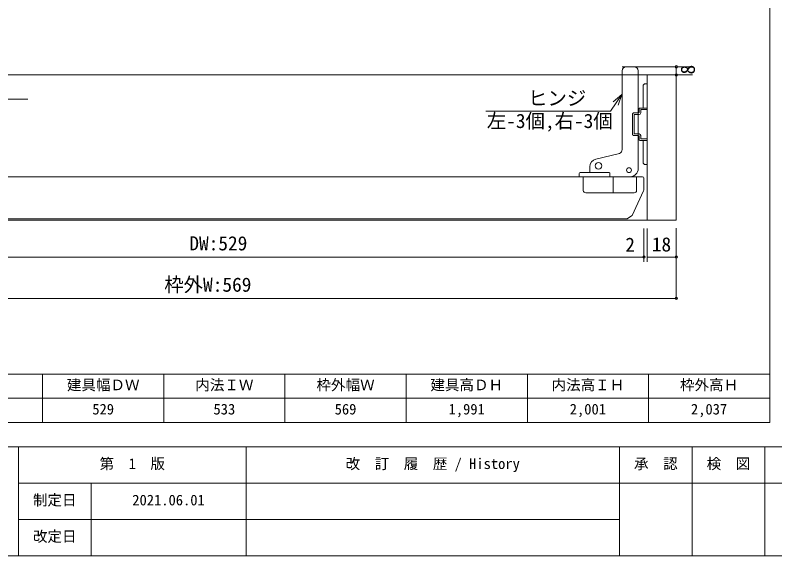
# Model space of a CAD drawing. Units: millimetres on the paper, enlarged 10 times, with parts at other scales. Extents: x -2058 to 1892, y -400 to 2383.
# Drawn here: x -1265 to 303, y -400 to 716 of the extents above; entities that cross this region are included whole.
import ezdxf
from ezdxf.enums import TextEntityAlignment as Align

# ---------------------------------------------------------------- set-up
doc = ezdxf.new("R2010")
doc.units = ezdxf.units.MM
doc.header["$LTSCALE"] = 10
doc.header["$PDMODE"] = 32
doc.header["$PDSIZE"] = 5
doc.linetypes.add('USER9', pattern=[18, 9, -9])
doc.layers.add('0-0_0', color=7, linetype='Continuous', lineweight=18)
doc.layers.add('2-0_NOTE$005', color=7, linetype='Continuous', lineweight=18)
doc.styles.add('ＭＳ ゴシック', font='')
doc.styles.get('ＭＳ ゴシック').set_extended_font_data('MS Gothic')

msp = doc.modelspace()

# ---------------------------------------------------------------- linework, layer by layer
at = {"layer": '0-0_0'}
for p, q in [((292.04, 2332.81), (292.04, -124.69)), ((-2007.96, -24.69), (292.04, -24.69)), ((-1207.96, -24.69), (-1207.96, -124.69)), ((-957.96, -24.69), (-957.96, -124.69)), ((-707.96, -24.69), (-707.96, -124.69)), ((-457.96, -24.69), (-457.96, -124.69)), ((-207.96, -24.69), (-207.96, -124.69)), ((42.04, -24.69), (42.04, -124.69)), ((-2007.96, -74.69), (292.04, -74.69)), ((-2007.96, -124.69), (292.04, -124.69)), ((-2057.96, -174.69), (1892.04, -174.69)), ((-1257.96, -174.69), (-1257.96, -399.69)), ((-787.96, -174.69), (-787.96, -399.69)), ((-17.96, -174.69), (-17.96, -399.69)), ((132.04, -174.69), (132.04, -399.69)), ((282.04, -174.69), (282.04, -399.69)), ((1892.04, -249.69), (-1257.96, -249.69)), ((-1107.96, -249.69), (-1107.96, -399.69)), ((-17.96, -324.69), (-1257.96, -324.69)), ((1892.04, -399.69), (-2057.96, -399.69))]:
    msp.add_line(p, q, dxfattribs=at)
msp.add_lwpolyline([(-2007.96, 2332.81), (-2007.96, -124.69), (292.04, -124.69)], dxfattribs=at)
at = {"layer": '2-0_NOTE$005'}
for p, q in [((-12.47, 600.93), (-12.47, 438.6)), ((12.53, 609.26), (-4.13, 609.26)), ((20.87, 600.93), (20.87, 399.26)), ((-12.47, 592.59), (-1797.47, 592.59)), ((39.2, 592.59), (20.87, 592.59)), ((39.2, 592.59), (20.87, 592.59)), ((39.2, 592.59), (39.2, 292.59)), ((39.2, 592.59), (99.2, 592.59)), ((99.2, 592.59), (80.87, 592.59)), ((30.87, 569.26), (30.87, 524.26)), ((35.87, 574.26), (39.2, 574.26)), ((39.2, 574.26), (39.2, 520.93)), ((22.53, 515.93), (22.53, 522.59)), ((24.2, 524.26), (39.2, 524.26)), ((39.2, 520.93), (25.87, 520.93)), ((25.87, 514.26), (25.87, 520.93)), ((22.53, 510.93), (12.87, 510.93)), ((22.53, 470.93), (12.87, 470.93)), ((22.53, 465.93), (22.53, 459.26)), ((24.2, 457.59), (39.2, 457.59)), ((25.87, 467.59), (25.87, 460.93)), ((39.2, 460.93), (25.87, 460.93)), ((30.87, 412.59), (30.87, 457.59)), ((39.2, 460.93), (39.2, 407.59)), ((-66.39, 419.01), (-18.16, 430.7)), ((35.87, 407.59), (39.2, 407.59)), ((-79.13, 402.82), (-79.13, 390.93)), ((-1719.96, 382.59), (-269.13, 382.59)), ((29.87, 382.59), (-269.13, 382.59)), ((-100.8, 389.26), (-100.8, 382.59)), ((4.2, 382.59), (-100.8, 382.59)), ((-99.13, 390.93), (-39.13, 390.93)), ((-92.47, 354.26), (-92.47, 382.59)), ((-37.47, 389.26), (-37.47, 382.59)), ((-30.8, 382.59), (-30.8, 349.26)), ((-30.8, 382.59), (-30.8, 349.26)), ((17.53, 354.26), (17.53, 382.59)), ((32.53, 355.92), (32.53, 379.93)), ((12.53, 349.26), (-87.47, 349.26)), ((8.4, 302.84), (31.97, 353.39)), ((-0.98, 296.11), (8.07, 302.44)), ((-1737.47, 292.59), (42.53, 292.59)), ((-1689.78, 295.93), (-269.13, 295.93)), ((-0.98, 295.93), (-269.13, 295.93))]:
    msp.add_line(p, q, dxfattribs=at)
at = {"layer": '2-0_NOTE$005', "color": 4}
for p, q in [((132.53, 609.26), (-12.11, 609.26)), ((99.2, 609.26), (99.2, 592.59)), ((132.53, 592.59), (-12.11, 592.59)), ((-12.74, 551.91), (-30.61, 536.91)), ((-12.74, 551.91), (-20.72, 529.98)), ((32.53, 275.93), (32.53, 206.71)), ((39.2, 275.93), (39.2, 206.71)), ((99.2, 131.39), (99.2, 276.16)), ((32.53, 216.71), (-1730.8, 216.71)), ((99.2, 216.71), (39.2, 216.71)), ((99.2, 131.39), (-1797.47, 131.39))]:
    msp.add_line(p, q, dxfattribs=at)
at = {"layer": '2-0_NOTE$005', "linetype": 'USER9'}
for p, q in [((9.2, 470.09), (9.2, 511.76)), ((11.7, 514.26), (20.87, 514.26)), ((12.53, 471.26), (12.53, 510.59)), ((11.7, 467.59), (20.87, 467.59))]:
    msp.add_line(p, q, dxfattribs=at)
at = {"layer": '2-0_NOTE$005'}
msp.add_lwpolyline([(39.2, 592.59), (99.2, 592.59), (99.2, 292.59), (42.53, 292.59)], dxfattribs=at)
at = {"layer": '2-0_NOTE$005', "color": 4}
for points in [[(-12.74, 551.91), (-36.71, 517.68), (-293.5, 517.68)], [(-1549.51, 496.34), (-1522.64, 542.89), (-1238.63, 542.89)]]:
    msp.add_lwpolyline(points, dxfattribs=at)
at = {"layer": '2-0_NOTE$005'}
for centre, radius in [((-61.02, 405.04), 6.67), ((1.69, 396.08), 5)]:
    msp.add_circle(centre, radius, dxfattribs=at)
for centre, radius, start, end in [((-4.13, 600.93), 8.33, 90, 180), ((12.53, 600.93), 8.33, 0, 90), ((35.87, 569.26), 5, 90, 180), ((24.2, 522.59), 1.67, 90, 180), ((20.87, 515.93), 1.67, 270, 0), ((22.53, 514.26), 3.33, 270, 0), ((22.53, 467.59), 3.33, 0, 90), ((20.87, 465.93), 1.67, 0, 90), ((24.2, 459.26), 1.67, 180, 270), ((-20.8, 438.6), 8.33, 288.43495, 0), ((-62.47, 402.82), 16.67, 103.61549, 180), ((35.87, 412.59), 5, 180, 270), ((4.2, 399.26), 16.67, 270, 0), ((-99.13, 389.26), 1.67, 90, 180), ((-39.13, 389.26), 1.67, 0, 90), ((29.87, 379.93), 2.67, 0, 90), ((-87.47, 354.26), 5, 180, 270), ((12.53, 354.26), 5, 270, 0), ((26.53, 355.92), 6, 335, 0)]:
    msp.add_arc(centre, radius, start, end, dxfattribs=at)
at = {"layer": '2-0_NOTE$005', "linetype": 'USER9'}
for centre, radius, start, end in [((11.7, 511.76), 2.5, 90, 180), ((12.87, 510.59), 0.333, 90, 180), ((12.87, 471.26), 0.333, 180, 270), ((11.7, 470.09), 2.5, 180, 270)]:
    msp.add_arc(centre, radius, start, end, dxfattribs=at)
at = {"layer": '2-0_NOTE$005', "color": 4}
for p in [(99.2, 609.26), (99.2, 592.59), (32.53, 216.71), (99.2, 216.71), (99.2, 131.39)]:
    msp.add_point(p, dxfattribs=at)

# ---------------------------------------------------------------- texts
at = {"layer": '0-0_0', "style": 'ＭＳ ゴシック'}
for s, p in [('建具幅ＤＷ', (-1157.96, -64.69)), ('内法ＩＷ', (-892.96, -64.69)), ('枠外幅Ｗ', (-642.96, -64.69)), ('建具高ＤＨ', (-407.96, -64.69)), ('内法高ＩＨ', (-157.96, -64.69)), ('枠外高Ｈ', (107.04, -64.69)), ('529', (-1105.46, -114.69)), ('533', (-855.46, -114.69)), ('569', (-605.46, -114.69)), ('1,991', (-370.46, -114.69)), ('2,001', (-120.46, -114.69)), ('2,037', (129.54, -114.69)), ('第\u30001\u3000版', (-1090.46, -227.19)), ('改\u3000訂\u3000履\u3000歴 / History', (-582.96, -227.19)), ('承\u3000認', (12.04, -227.19)), ('検\u3000図', (162.04, -227.19)), ('制定日', (-1227.96, -302.19)), ('2021.06.01', (-1022.96, -302.19)), ('改定日', (-1227.96, -377.19))]:
    msp.add_text(s, height=21.99, dxfattribs=at).set_placement(p, align=Align.BOTTOM_LEFT)
at = {"layer": '2-0_NOTE$005', "style": 'ＭＳ ゴシック'}
msp.add_text('8', height=29.33, rotation=90, dxfattribs=at).set_placement((146.48, 593.5), align=Align.BOTTOM_LEFT)
for s, p in [('ヒンジ', (-206.42, 521.15)), ('左-3個,右-3個', (-291.59, 474.21)), ('DW:529', (-905.27, 221.71)), ('2', (-5.91, 218.81)), ('18', (48.85, 219.46)), ('枠外W:569', (-956.99, 136.39))]:
    msp.add_text(s, height=29.33, dxfattribs=at).set_placement(p, align=Align.BOTTOM_LEFT)

doc.saveas('drawing.dxf')
